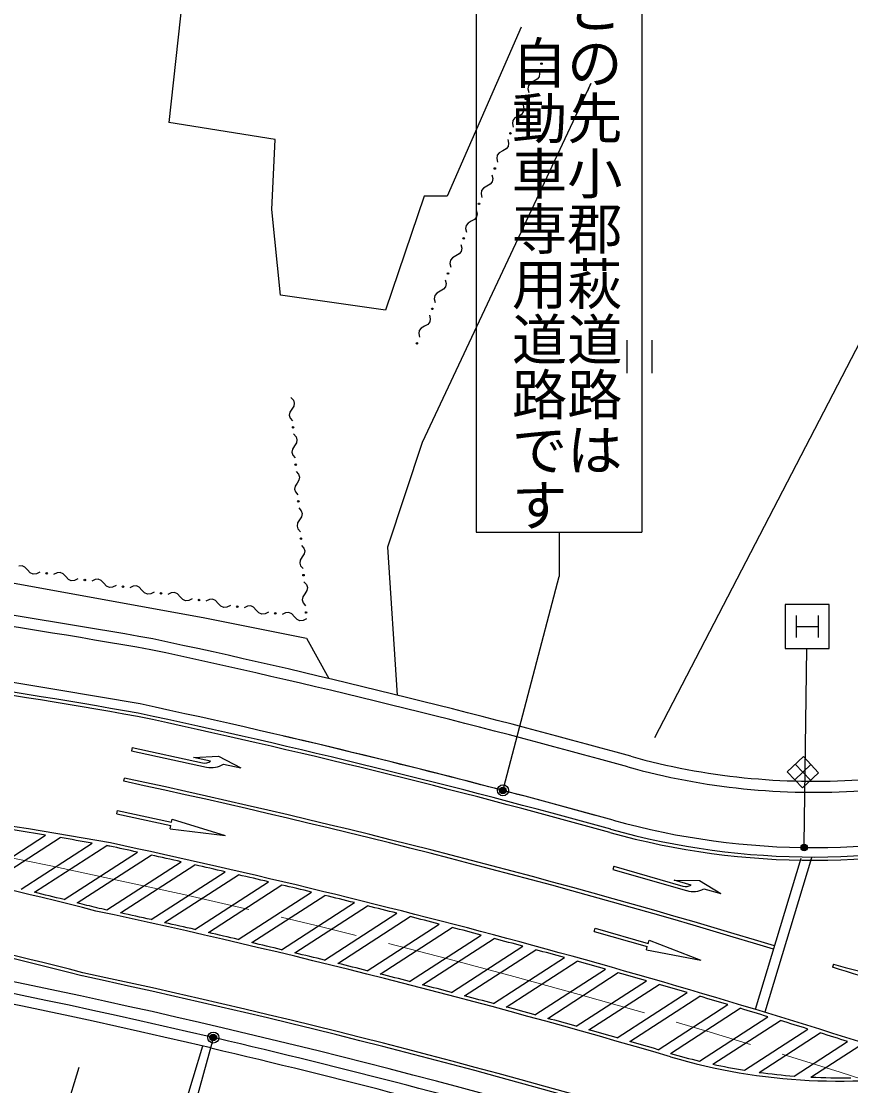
# Model space of a CAD drawing. Units: millimetres on the paper. Extents: x 40 to 680, y 20 to 380.
# Drawn here: x 510.8 to 548.32, y 291.51 to 339.64 of the extents above; entities that cross this region are included whole.
import ezdxf
from ezdxf.enums import TextEntityAlignment as Align

# ---------------------------------------------------------------- set-up
doc = ezdxf.new("R2010")
doc.units = ezdxf.units.MM
doc.header["$PDMODE"] = 32
doc.header["$PDSIZE"] = 0.5
doc.linetypes.add('CHAIN', pattern=[18.5, 12, -1.5, 3.5, -1.5])
for name, color, linetype, lineweight in [('M-BGD', 7, 'Continuous', 25), ('M-BMK', 2, 'CHAIN', 13), ('M-STR-STRC', 7, 'Continuous', 25)]:
    doc.layers.add(name, color=color, linetype=linetype, lineweight=lineweight)
doc.styles.add('@ＭＳ ゴシック', font='')
doc.styles.get('@ＭＳ ゴシック').set_extended_font_data('@MS Gothic')

msp = doc.modelspace()

# ---------------------------------------------------------------- linework, layer by layer
at = {"layer": 'M-BGD'}
for p, q in [((531.379, 345.783), (531.379, 316.533)), ((538.879, 345.783), (538.879, 316.533)), ((518.256, 342.262), (517.47, 335.072)), ((533.408, 339.377), (530.072, 331.741)), ((534.211, 337.448), (534.25, 337.277)), ((534.136, 337.021), (533.983, 336.936)), ((534.225, 337.135), (534.136, 337.021)), ((534.25, 337.277), (534.225, 337.135)), ((533.742, 336.738), (533.717, 336.595)), ((533.717, 336.595), (533.755, 336.425)), ((533.831, 336.851), (533.742, 336.738)), ((533.983, 336.936), (533.831, 336.851)), ((533.512, 335.546), (533.426, 335.435)), ((533.499, 335.849), (533.537, 335.684)), ((533.537, 335.684), (533.512, 335.546)), ((522.284, 334.296), (517.47, 335.072)), ((533.042, 335.16), (533.018, 335.021)), ((533.129, 335.27), (533.042, 335.16)), ((533.277, 335.353), (533.129, 335.27)), ((533.426, 335.435), (533.277, 335.353)), ((533.018, 335.021), (533.056, 334.856)), ((522.137, 331.131), (522.284, 334.296)), ((532.807, 334.297), (532.846, 334.126)), ((532.846, 334.126), (532.821, 333.984)), ((532.426, 333.7), (532.337, 333.587)), ((532.579, 333.785), (532.426, 333.7)), ((532.732, 333.87), (532.579, 333.785)), ((532.821, 333.984), (532.732, 333.87)), ((532.337, 333.587), (532.312, 333.444)), ((532.312, 333.444), (532.351, 333.274)), ((532.094, 332.698), (532.133, 332.528)), ((531.866, 332.187), (531.713, 332.102)), ((532.019, 332.272), (531.866, 332.187)), ((532.108, 332.386), (532.019, 332.272)), ((532.133, 332.528), (532.108, 332.386)), ((529.031, 331.728), (527.271, 326.575)), ((530.072, 331.741), (529.031, 331.728)), ((531.624, 331.988), (531.599, 331.846)), ((531.599, 331.846), (531.638, 331.675)), ((531.713, 332.102), (531.624, 331.988)), ((522.524, 327.265), (522.137, 331.131)), ((531.395, 330.796), (531.309, 330.686)), ((531.382, 331.1), (531.419, 330.934)), ((531.419, 330.934), (531.395, 330.796)), ((530.925, 330.41), (530.901, 330.272)), ((530.901, 330.272), (530.939, 330.106)), ((531.011, 330.521), (530.925, 330.41)), ((531.16, 330.603), (531.011, 330.521)), ((531.309, 330.686), (531.16, 330.603)), ((530.689, 329.547), (530.728, 329.377)), ((530.728, 329.377), (530.703, 329.235)), ((530.219, 328.837), (530.194, 328.695)), ((530.308, 328.951), (530.219, 328.837)), ((530.461, 329.036), (530.308, 328.951)), ((530.614, 329.121), (530.461, 329.036)), ((530.703, 329.235), (530.614, 329.121)), ((530.194, 328.695), (530.233, 328.524)), ((529.977, 327.949), (530.016, 327.778)), ((529.596, 327.352), (529.507, 327.239)), ((529.749, 327.438), (529.596, 327.352)), ((529.902, 327.523), (529.749, 327.438)), ((529.991, 327.636), (529.902, 327.523)), ((530.016, 327.778), (529.991, 327.636)), ((527.271, 326.575), (522.524, 327.265)), ((529.507, 327.239), (529.482, 327.097)), ((529.482, 327.097), (529.521, 326.926)), ((529.191, 325.936), (529.043, 325.854)), ((529.278, 326.047), (529.191, 325.936)), ((529.264, 326.351), (529.302, 326.185)), ((529.302, 326.185), (529.278, 326.047)), ((528.808, 325.661), (528.783, 325.523)), ((528.783, 325.523), (528.821, 325.357)), ((528.894, 325.771), (528.808, 325.661)), ((529.043, 325.854), (528.894, 325.771)), ((538.197, 325.225), (538.197, 323.725)), ((539.322, 325.225), (539.322, 323.725)), ((523.002, 322.628), (523.111, 322.503)), ((523.04, 322.101), (522.95, 321.962)), ((523.129, 322.24), (523.04, 322.101)), ((523.111, 322.503), (523.153, 322.374)), ((523.153, 322.374), (523.129, 322.24)), ((522.95, 321.962), (522.926, 321.828)), ((522.926, 321.828), (522.969, 321.699)), ((522.969, 321.699), (523.077, 321.574)), ((523.118, 320.982), (523.23, 320.853)), ((523.23, 320.853), (523.273, 320.72)), ((523.273, 320.72), (523.249, 320.582)), ((523.064, 320.296), (523.04, 320.158)), ((523.04, 320.158), (523.083, 320.025)), ((523.156, 320.439), (523.064, 320.296)), ((523.249, 320.582), (523.156, 320.439)), ((523.083, 320.025), (523.195, 319.896)), ((523.238, 319.286), (523.346, 319.161)), ((523.346, 319.161), (523.388, 319.032)), ((523.275, 318.759), (523.185, 318.621)), ((523.364, 318.898), (523.275, 318.759)), ((523.388, 319.032), (523.364, 318.898)), ((523.185, 318.621), (523.161, 318.487)), ((523.161, 318.487), (523.204, 318.357)), ((523.204, 318.357), (523.312, 318.233)), ((523.353, 317.64), (523.465, 317.511)), ((523.484, 317.24), (523.392, 317.097)), ((523.465, 317.511), (523.508, 317.378)), ((523.508, 317.378), (523.484, 317.24)), ((523.299, 316.955), (523.275, 316.816)), ((523.275, 316.816), (523.318, 316.683)), ((523.392, 317.097), (523.299, 316.955)), ((523.318, 316.683), (523.43, 316.555)), ((531.379, 316.533), (538.879, 316.533)), ((535.129, 316.533), (535.129, 314.533)), ((523.473, 315.944), (523.581, 315.819)), ((523.581, 315.819), (523.623, 315.69)), ((523.51, 315.417), (523.42, 315.279)), ((523.599, 315.556), (523.51, 315.417)), ((523.623, 315.69), (523.599, 315.556)), ((510.837, 315.017), (510.694, 315.006)), ((510.969, 314.958), (510.837, 315.017)), ((511.089, 314.83), (510.969, 314.958)), ((511.209, 314.703), (511.089, 314.83)), ((523.42, 315.279), (523.397, 315.145)), ((523.397, 315.145), (523.439, 315.016)), ((523.439, 315.016), (523.547, 314.891)), ((508.821, 314.529), (519.107, 312.671)), ((511.341, 314.644), (511.209, 314.703)), ((511.485, 314.655), (511.341, 314.644)), ((511.641, 314.734), (511.485, 314.655)), ((512.417, 314.704), (512.261, 314.625)), ((512.561, 314.715), (512.417, 314.704)), ((512.693, 314.656), (512.561, 314.715)), ((512.813, 314.528), (512.693, 314.656)), ((512.933, 314.401), (512.813, 314.528)), ((513.064, 314.342), (512.933, 314.401)), ((513.208, 314.352), (513.064, 314.342)), ((513.364, 314.432), (513.208, 314.352)), ((514.141, 314.402), (513.985, 314.323)), ((514.285, 314.412), (514.141, 314.402)), ((514.417, 314.354), (514.285, 314.412)), ((514.537, 314.226), (514.417, 314.354)), ((532.628, 305.006), (535.129, 314.533)), ((514.656, 314.098), (514.537, 314.226)), ((514.788, 314.04), (514.656, 314.098)), ((514.932, 314.05), (514.788, 314.04)), ((515.088, 314.129), (514.932, 314.05)), ((515.865, 314.1), (515.709, 314.021)), ((516.009, 314.11), (515.865, 314.1)), ((516.14, 314.051), (516.009, 314.11)), ((516.26, 313.924), (516.14, 314.051)), ((516.38, 313.796), (516.26, 313.924)), ((523.589, 314.298), (523.7, 314.17)), ((523.719, 313.898), (523.627, 313.756)), ((523.7, 314.17), (523.743, 314.036)), ((523.743, 314.036), (523.719, 313.898)), ((516.512, 313.738), (516.38, 313.796)), ((516.656, 313.748), (516.512, 313.738)), ((516.812, 313.827), (516.656, 313.748)), ((517.588, 313.798), (517.432, 313.718)), ((517.732, 313.808), (517.588, 313.798)), ((517.864, 313.749), (517.732, 313.808)), ((517.984, 313.622), (517.864, 313.749)), ((518.104, 313.494), (517.984, 313.622)), ((518.236, 313.435), (518.104, 313.494)), ((518.379, 313.446), (518.236, 313.435)), ((518.536, 313.525), (518.379, 313.446)), ((519.312, 313.495), (519.156, 313.416)), ((519.456, 313.506), (519.312, 313.495)), ((519.588, 313.447), (519.456, 313.506)), ((519.708, 313.319), (519.588, 313.447)), ((523.534, 313.613), (523.51, 313.475)), ((523.51, 313.475), (523.554, 313.341)), ((523.627, 313.756), (523.534, 313.613)), ((519.827, 313.192), (519.708, 313.319)), ((519.959, 313.133), (519.827, 313.192)), ((520.103, 313.144), (519.959, 313.133)), ((520.259, 313.223), (520.103, 313.144)), ((521.036, 313.193), (520.88, 313.114)), ((521.18, 313.204), (521.036, 313.193)), ((521.312, 313.145), (521.18, 313.204)), ((521.431, 313.017), (521.312, 313.145)), ((521.551, 312.89), (521.431, 313.017)), ((521.983, 312.921), (521.827, 312.841)), ((522.76, 312.891), (522.604, 312.812)), ((522.903, 312.901), (522.76, 312.891)), ((523.035, 312.843), (522.903, 312.901)), ((523.554, 313.341), (523.665, 313.213)), ((519.107, 312.671), (523.71, 311.748)), ((521.683, 312.831), (521.551, 312.89)), ((521.827, 312.841), (521.683, 312.831)), ((523.155, 312.715), (523.035, 312.843)), ((523.275, 312.588), (523.155, 312.715)), ((523.407, 312.529), (523.275, 312.588)), ((523.551, 312.539), (523.407, 312.529)), ((523.707, 312.618), (523.551, 312.539)), ((523.71, 311.748), (524.711, 309.92)), ((545.452, 305.707), (546.182, 306.391)), ((546.182, 306.391), (546.865, 305.661)), ((546.136, 304.977), (545.452, 305.707)), ((545.794, 305.342), (546.523, 306.026)), ((546.501, 305.319), (545.817, 306.049)), ((546.865, 305.661), (546.136, 304.977)), ((517.534, 288.446), (519.008, 293.305)), ((512.677, 289.92), (513.414, 292.348))]:
    msp.add_line(p, q, dxfattribs=at)
for points in [[(536.424, 336.501), (536.565, 336.831), (528.936, 320.588), (527.363, 315.868), (527.804, 309.173)], [(539.463, 307.252), (551.038, 329.562), (554.619, 336.723)]]:
    msp.add_lwpolyline(points, dxfattribs=at)
for centre, radius in [((534.336, 337.727), 0.034), ((533.627, 336.137), 0.035), ((532.931, 334.576), 0.034), ((532.222, 332.986), 0.035), ((531.51, 331.388), 0.035), ((530.814, 329.827), 0.034), ((530.105, 328.237), 0.035), ((529.392, 326.638), 0.035), ((528.697, 325.077), 0.034), ((523.097, 321.278), 0.033), ((523.216, 319.591), 0.034), ((523.333, 317.936), 0.033), ((523.451, 316.249), 0.034), ((511.951, 314.679), 0.035), ((513.675, 314.377), 0.035), ((523.568, 314.595), 0.033), ((515.398, 314.075), 0.035), ((517.122, 313.773), 0.035), ((518.846, 313.471), 0.035), ((520.57, 313.168), 0.035), ((522.293, 312.866), 0.035), ((523.686, 312.908), 0.034), ((532.59, 304.861), 0.15), ((532.59, 304.861), 0.12), ((532.59, 304.861), 0.09), ((532.59, 304.861), 0.06), ((532.59, 304.861), 0.03)]:
    msp.add_circle(centre, radius, dxfattribs=at)
for centre, radius, start, end in [((452.477, -53.164), 370.497, 80.00922, 86.39824), ((452.477, -53.164), 369.997, 80.01063, 86.39587), ((452.477, -53.164), 367.497, 80.01774, 86.38396), ((439.133, -51.075), 371, 74.4836, 77.92319), ((439.133, -51.075), 370.5, 74.4836, 77.92178), ((439.133, -51.075), 368, 74.4836, 77.91469), ((439.133, -51.075), 368, 74.61193, 76.88009), ((546.673, 336.274), 31, 254.4836, 273.7576), ((546.673, 336.274), 31.5, 254.4836, 273.8774), ((546.673, 336.274), 34, 254.4836, 285.6276), ((438.975, -51.016), 354.5, 71.08518, 82.50918), ((438.975, -51.016), 353.979, 76.87728, 82.50918), ((438.975, -51.016), 353.5, 76.853, 82.50918), ((439.133, -51.075), 354, 71.11256, 76.85582), ((439.133, -51.075), 353.5, 71.10776, 76.8801)]:
    msp.add_arc(centre, radius, start, end, dxfattribs=at)
msp.add_point((532.59, 304.861), dxfattribs=at)
at = {"layer": 'M-BMK'}
msp.add_arc((439.133, -51.075), 360, 70.95141, 86.62828, dxfattribs=at)
at = {"layer": 'M-STR-STRC'}
for p, q in [((545.355, 313.276), (545.355, 311.276)), ((547.355, 313.276), (545.355, 313.276)), ((547.355, 311.276), (547.355, 313.276)), ((545.855, 312.776), (545.855, 311.776)), ((546.855, 312.776), (546.855, 311.776)), ((545.855, 312.276), (546.855, 312.276)), ((545.355, 311.276), (547.355, 311.276)), ((546.224, 302.427), (546.342, 311.276)), ((515.819, 306.802), (515.787, 306.655)), ((515.787, 306.655), (519.179, 305.916)), ((515.819, 306.802), (518.994, 306.11)), ((519.368, 306.182), (518.586, 306.352)), ((519.954, 306.054), (520.736, 305.884)), ((515.434, 305.273), (515.466, 305.42)), ((515.12, 303.806), (515.152, 303.953)), ((515.12, 303.806), (517.563, 303.275)), ((515.152, 303.953), (517.595, 303.421)), ((517.531, 303.128), (517.563, 303.275)), ((517.595, 303.421), (517.627, 303.568)), ((517.627, 303.568), (520.021, 302.816)), ((508.855, 300.868), (511.898, 302.837)), ((517.531, 303.128), (520.021, 302.816)), ((509.46, 300.723), (512.556, 302.727)), ((510.801, 300.4), (514.011, 302.478)), ((511.402, 300.253), (514.664, 302.364)), ((512.734, 299.924), (516.051, 302.071)), ((513.331, 299.774), (516.67, 301.935)), ((514.675, 299.453), (518.041, 301.632)), ((515.295, 299.319), (518.655, 301.493)), ((537.607, 301.429), (537.565, 301.285)), ((537.607, 301.429), (540.73, 300.534)), ((546.074, 301.787), (544.004, 294.958)), ((546.55, 301.806), (544.435, 294.827)), ((516.67, 299.017), (520.017, 301.184)), ((517.286, 298.88), (520.628, 301.043)), ((537.565, 301.285), (540.902, 300.328)), ((518.651, 298.572), (521.98, 300.727)), ((519.263, 298.432), (522.587, 300.584)), ((541.109, 300.581), (540.34, 300.802)), ((541.685, 300.416), (542.454, 300.195)), ((520.619, 298.119), (523.93, 300.262)), ((521.227, 297.976), (524.533, 300.116)), ((522.574, 297.657), (525.868, 299.789)), ((523.178, 297.512), (526.466, 299.64)), ((524.516, 297.187), (527.792, 299.307)), ((525.116, 297.039), (528.387, 299.156)), ((526.445, 296.708), (529.705, 298.818)), ((527.041, 296.558), (530.296, 298.664)), ((536.716, 298.486), (536.757, 298.63)), ((536.716, 298.486), (539.119, 297.797)), ((536.757, 298.63), (539.16, 297.941)), ((528.361, 296.221), (531.605, 298.321)), ((528.954, 296.068), (532.192, 298.165)), ((539.16, 297.941), (539.202, 298.085)), ((539.202, 298.085), (541.543, 297.18)), ((530.265, 295.726), (533.493, 297.815)), ((530.854, 295.571), (534.076, 297.657)), ((539.078, 297.652), (539.119, 297.797)), ((539.078, 297.652), (541.543, 297.18)), ((532.157, 295.224), (535.369, 297.303)), ((532.742, 295.066), (535.949, 297.142)), ((547.539, 297.01), (547.495, 296.867)), ((534.037, 294.713), (537.233, 296.782)), ((534.618, 294.553), (537.81, 296.619)), ((535.905, 294.195), (539.086, 296.254)), ((536.482, 294.033), (539.659, 296.089)), ((537.761, 293.669), (540.928, 295.719)), ((538.335, 293.505), (541.497, 295.551)), ((539.606, 293.136), (542.758, 295.177)), ((540.177, 292.969), (543.324, 295.007)), ((541.477, 292.62), (544.577, 294.627)), ((542.088, 292.48), (545.14, 294.455)), ((543.512, 292.21), (546.386, 294.07)), ((544.186, 292.11), (546.945, 293.896)), ((519.447, 293.54), (514.62, 276.086)), ((545.767, 291.942), (548.183, 293.506)), ((546.523, 291.896), (548.739, 293.33))]:
    msp.add_line(p, q, dxfattribs=at)
for points in [[(518.586, 306.352), (519.725, 306.411), (520.736, 305.884)], [(518.586, 306.352), (519.725, 306.411), (520.736, 305.884)], [(540.34, 300.802), (541.48, 300.787), (542.454, 300.195)]]:
    msp.add_lwpolyline(points, dxfattribs=at)
for centre, radius in [((546.222, 302.277), 0.15), ((546.222, 302.277), 0.12), ((546.222, 302.277), 0.09), ((546.222, 302.277), 0.06), ((546.222, 302.277), 0.03), ((519.487, 293.685), 0.15), ((519.487, 293.685), 0.12), ((519.487, 293.685), 0.09), ((519.487, 293.685), 0.06), ((519.487, 293.685), 0.03)]:
    msp.add_circle(centre, radius, dxfattribs=at)
for centre, radius, start, end in [((452.477, -53.165), 366.923, 80.02039, 86.386), ((452.477, -53.165), 367.073, 80.01996, 86.38672), ((439.133, -51.075), 367.425, 74.4836, 77.91403), ((439.133, -51.075), 367.575, 74.4836, 77.91446), ((452.477, -53.165), 361.077, 80.05516, 86.42136), ((425.788, -48.984), 359.428, 75.76439, 82.13058), ((519.094, 306.6), 0.5, 258.4665, 303.2894), ((519.094, 306.6), 0.5, 258.4665, 303.2894), ((519.405, 306.89), 1, 256.8934, 303.2906), ((519.405, 306.89), 1, 256.8934, 303.2906), ((439.133, -51.075), 364.425, 73.13959, 77.91424), ((439.133, -51.075), 364.575, 73.13959, 77.91424), ((425.788, -48.984), 356.43, 75.7463, 82.1125), ((425.788, -48.984), 356.58, 75.7463, 82.1125), ((452.477, -53.165), 360.927, 80.52399, 80.75999), ((546.673, 336.274), 34.575, 254.4836, 285.6276), ((546.673, 336.274), 34.425, 254.4836, 285.6276), ((452.477, -53.165), 360.927, 80.18367, 80.41814), ((452.477, -53.165), 360.927, 80.05516, 80.0785), ((439.133, -51.075), 361.425, 77.71238, 77.91424), ((439.133, -51.075), 361.575, 71.68056, 77.91424), ((439.133, -51.075), 361.425, 77.38934, 77.61193), ((439.133, -51.075), 361.425, 77.06808, 77.28945), ((439.133, -51.075), 361.425, 76.74857, 76.96874), ((439.133, -51.075), 361.425, 76.43075, 76.64975), ((540.862, 301.016), 0.5, 254.7561, 299.579), ((540.862, 301.016), 0.5, 254.7561, 299.579), ((541.192, 301.285), 1, 253.1829, 299.5801), ((541.192, 301.285), 1, 253.1829, 299.5801), ((425.788, -48.984), 359.578, 76.00727, 76.22586), ((439.133, -51.075), 361.425, 76.1146, 76.33246), ((552.869, 314.124), 17.925, 252.7015, 309.0865), ((425.788, -48.984), 359.578, 75.76439, 75.90916), ((439.133, -51.075), 358.575, 77.8382, 77.91424), ((439.133, -51.075), 361.425, 75.80008, 76.01682), ((439.133, -51.075), 358.425, 73.62579, 77.91424), ((439.133, -51.075), 358.575, 77.5119, 77.73673), ((439.133, -51.075), 361.425, 75.48715, 75.70279), ((439.133, -51.075), 358.575, 77.18742, 77.411), ((439.133, -51.075), 361.425, 75.17579, 75.39035), ((439.133, -51.075), 358.575, 76.86472, 77.08708), ((439.133, -51.075), 358.575, 76.54376, 76.76492), ((439.133, -51.075), 361.425, 74.86595, 75.07947), ((439.133, -51.075), 358.575, 76.22451, 76.4445), ((439.133, -51.075), 361.425, 74.55762, 74.7701), ((439.133, -51.075), 358.575, 75.90693, 76.12577), ((439.133, -51.075), 361.425, 74.25075, 74.46223), ((439.133, -51.075), 355.575, 66.83655, 77.91424), ((439.133, -51.075), 358.575, 75.59098, 75.8087), ((439.133, -51.075), 361.425, 73.94532, 74.15581), ((439.133, -51.075), 364.425, 71.02733, 72.70147), ((439.133, -51.075), 355.425, 66.8262, 77.91424), ((439.133, -51.075), 358.575, 75.27662, 75.49325), ((439.133, -51.075), 361.425, 73.64131, 73.85082), ((439.133, -51.075), 358.575, 74.96384, 75.17939), ((439.133, -51.075), 361.425, 73.33867, 73.54724), ((439.133, -51.075), 358.575, 74.65258, 74.86708), ((439.133, -51.075), 361.425, 73.03739, 73.24503), ((439.133, -51.075), 358.575, 74.34283, 74.55629), ((439.133, -51.075), 361.425, 72.73744, 72.94416), ((439.133, -51.075), 358.575, 74.03455, 74.247), ((439.133, -51.075), 361.425, 72.4388, 72.64462), ((439.133, -51.075), 358.575, 73.72771, 73.93917), ((547.809, 318.79), 27.075, 253.6258, 280.5821), ((547.809, 318.79), 26.925, 253.533, 256.3991), ((547.809, 318.79), 26.925, 257.7338, 260.8177), ((547.809, 318.79), 26.925, 262.2665, 265.6517), ((547.809, 318.79), 26.925, 267.2633, 271.0958)]:
    msp.add_arc(centre, radius, start, end, dxfattribs=at)
msp.add_point((519.487, 293.685), dxfattribs=at)

# ---------------------------------------------------------------- texts
at = {"layer": 'M-BGD', "style": '@ＭＳ ゴシック'}
for s, p in [('この先小郡萩道路は', (537.629, 341.533)), ('\u3000自動車専用道路です', (535.129, 341.533))]:
    msp.add_text(s, height=1.833, rotation=270, dxfattribs=at).set_placement(p, align=Align.TOP_LEFT)

doc.saveas('drawing.dxf')
